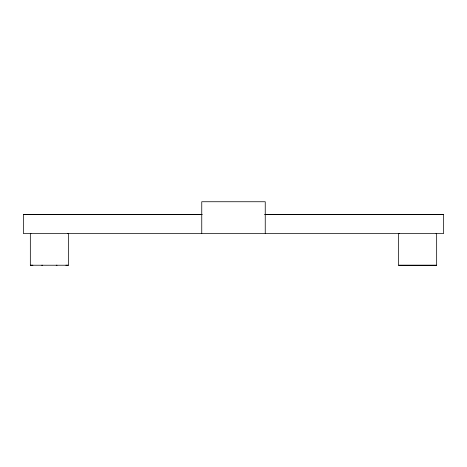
<?xml version="1.0" encoding="UTF-8"?>
<svg xmlns="http://www.w3.org/2000/svg" width="467" height="467" viewBox="0 0 467 467"><rect width="100%" height="100%" fill="white"/><g stroke="black" fill="none" stroke-linecap="round" stroke-linejoin="round"><path stroke-width="0.7" d="M23.35 214.47L202.176 214.47L23.35 214.435L23.35 233.518L443.65 233.518L443.65 214.47L264.824 214.446L443.65 214.47M32.883 265.227L30.332 265.227L30.332 233.482L30.985 233.482M30.332 265.227L68.427 265.227L68.427 233.482L67.779 233.482M201.756 233.488L201.756 201.738L265.244 201.744L265.244 233.488M436.015 233.518L436.663 233.518L436.663 265.262L398.573 265.256L398.573 233.512L399.221 233.512M41.715 265.227L42.509 265.227M57.044 265.227L56.25 265.227M65.876 265.227L68.427 265.227M398.573 265.256L436.663 265.262"/></g></svg>
